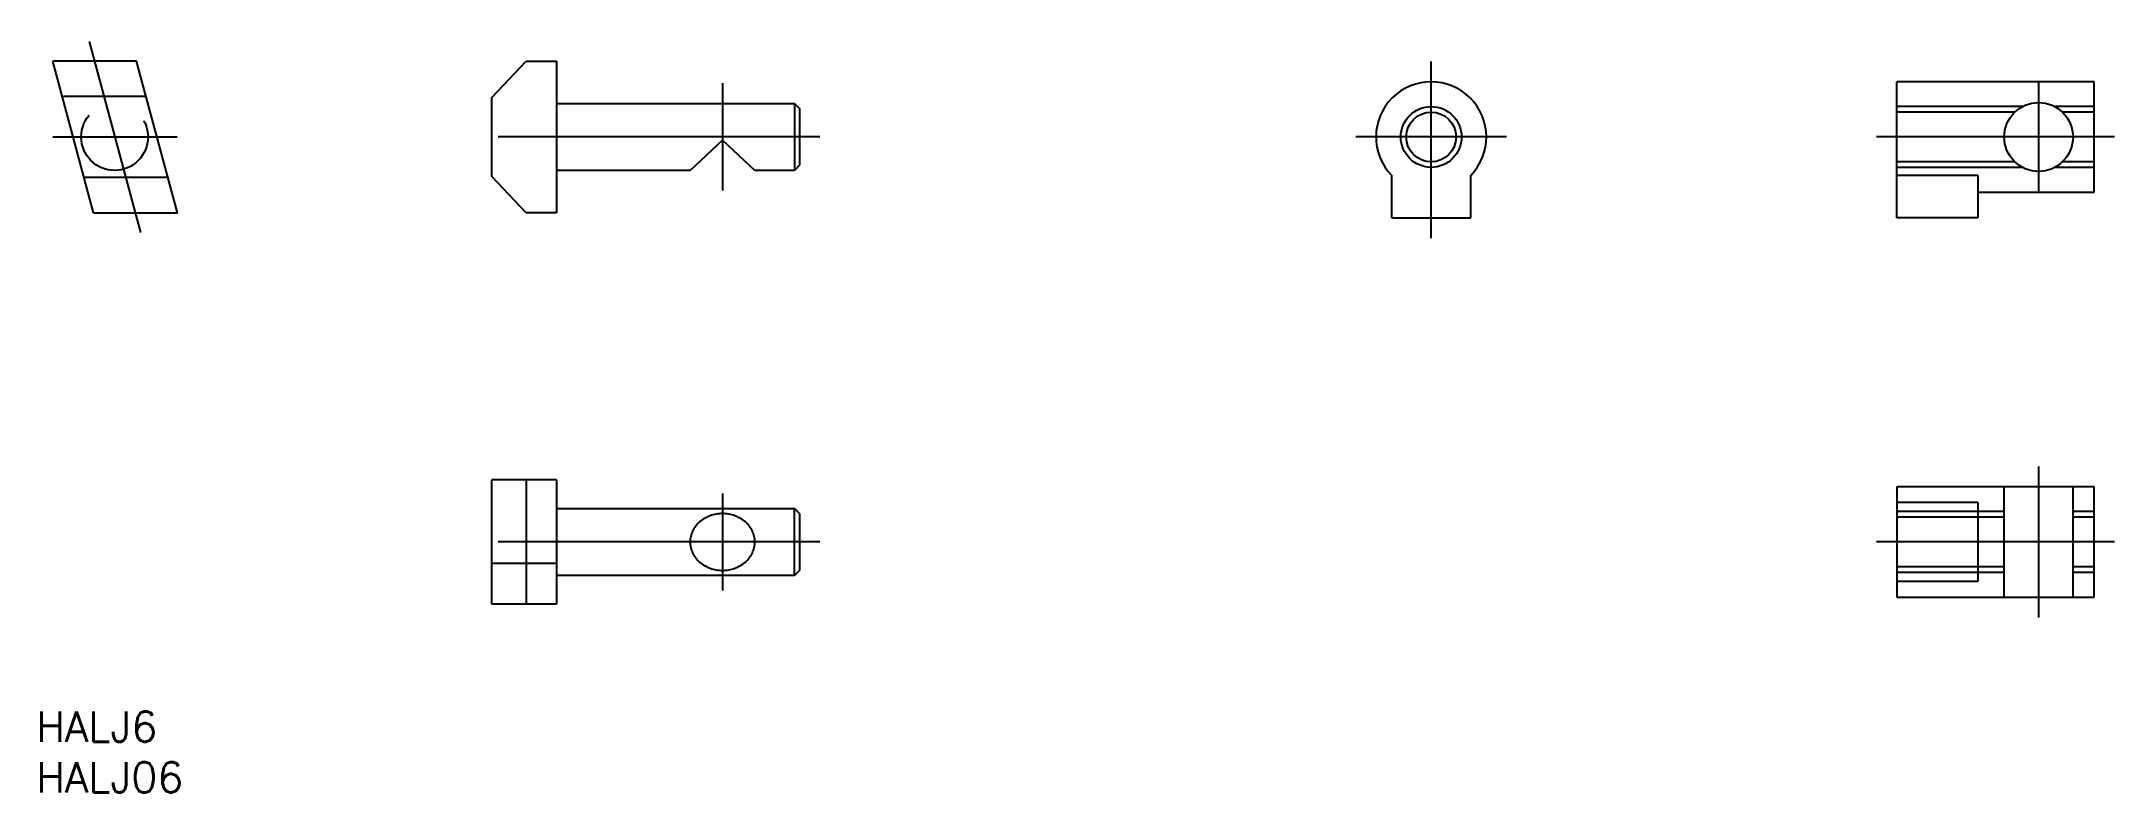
# Model space of a CAD drawing. Extents: x -7 to 198, y -65 to 9.
import ezdxf

# ---------------------------------------------------------------- set-up
doc = ezdxf.new("R2010")
doc.units = 0
doc.linetypes.add('CENTER', pattern=[50.8, 31.75, -6.35, 6.35, -6.35])
doc.linetypes.add('DASHED', pattern=[19.05, 12.7, -6.35])
doc.layers.get('0').update_dxf_attribs({"linetype": 'CONTINUOUS'})
doc.layers.add('CENTER', color=1, linetype='CENTER')
doc.styles.get("Standard").update_dxf_attribs({"font": 'txt.shx', "height": 3, "bigfont": 'bigfont.shx'})

msp = doc.modelspace()

# ---------------------------------------------------------------- linework, layer by layer
at = {"color": 7, "linetype": 'CONTINUOUS'}
for p, q in [((2.13, 7.5), (-6.15, 7.5)), ((-2.13, -7.5), (-6.15, 7.5)), ((6.15, -7.5), (2.13, 7.5)), ((37.2, 3.9), (40.6, 7.5)), ((40.6, 7.5), (43.6, 7.5)), ((43.6, 7.5), (43.6, -7.5)), ((195.5, 5.45), (176, 5.45)), ((176, -8), (176, 5.45)), ((195.5, -5.45), (195.5, 5.45)), ((2.98, 4), (-5.09, 4)), ((37.2, -3.9), (37.2, 3.9)), ((43.6, 3.3), (67.1, 3.3)), ((67.1, 3.3), (67.1, -3.3)), ((67.1, 3.3), (67.6, 2.8)), ((67.6, 2.8), (67.6, -2.8)), ((60, -0.3), (56.8, -3.3)), ((63.2, -3.3), (60, -0.3)), ((5.09, -4), (-2.98, -4)), ((40.6, -7.5), (37.2, -3.9)), ((56.8, -3.3), (43.6, -3.3)), ((67.1, -3.3), (63.2, -3.3)), ((67.6, -2.8), (67.1, -3.3)), ((126.1, -8), (126.1, -3.81)), ((133.9, -8), (133.9, -3.81)), ((184, -3.81), (176, -3.81)), ((184, -3.81), (184, -8)), ((184, -5.45), (195.5, -5.45)), ((-2.13, -7.5), (6.15, -7.5)), ((43.6, -7.5), (40.6, -7.5)), ((126.1, -8), (133.9, -8)), ((184, -8), (176, -8)), ((37.2, -46.15), (37.2, -33.85)), ((43.6, -33.85), (37.2, -33.85)), ((40.6, -33.85), (40.6, -46.15)), ((43.6, -33.85), (43.6, -46.15)), ((195.5, -34.55), (176, -34.55)), ((176, -34.55), (176, -45.45)), ((195.5, -45.45), (195.5, -34.55)), ((43.6, -36.7), (67.1, -36.7)), ((67.1, -43.3), (67.1, -36.7)), ((67.6, -37.2), (67.1, -36.7)), ((184, -36.1), (176, -36.1)), ((184, -36.1), (184, -43.9)), ((60, -37.2), (60, -42.8)), ((67.6, -37.2), (67.6, -42.8)), ((43.6, -42.13), (37.2, -42.13)), ((67.1, -43.3), (67.6, -42.8)), ((67.1, -43.3), (43.6, -43.3)), ((184, -43.9), (176, -43.9)), ((43.6, -46.15), (37.2, -46.15)), ((176, -45.45), (195.5, -45.45))]:
    msp.add_line(p, q, dxfattribs=at)
at = {"color": 3, "linetype": 'DASHED'}
for p, q in [((188.4, 3), (176, 3)), ((187.65, 2.46), (176, 2.46)), ((195.5, 3), (191.6, 3)), ((195.5, 2.46), (192.35, 2.46)), ((187.65, -2.46), (176, -2.46)), ((188.4, -3), (176, -3)), ((195.5, -3), (191.6, -3)), ((195.5, -2.46), (192.35, -2.46)), ((186.6, -45.45), (186.6, -34.55)), ((193.4, -45.45), (193.4, -34.55)), ((186.6, -37), (176, -37)), ((186.6, -37.54), (176, -37.54)), ((195.5, -37), (193.4, -37)), ((195.5, -37.54), (193.4, -37.54)), ((186.6, -42.46), (176, -42.46)), ((186.6, -43), (176, -43)), ((195.5, -42.46), (193.4, -42.46)), ((195.5, -43), (193.4, -43))]:
    msp.add_line(p, q, dxfattribs=at)
at = {"color": 7, "linetype": 'CONTINUOUS'}
msp.add_polyline3d([(63.2, -40, 0), (63.2, -39.86, 0), (63.18, -39.73, 0), (63.17, -39.59, 0), (63.14, -39.45, 0), (63.1, -39.32, 0), (63.06, -39.19, 0), (63.01, -39.06, 0), (62.96, -38.93, 0), (62.89, -38.8, 0), (62.82, -38.68, 0), (62.74, -38.56, 0), (62.66, -38.44, 0), (62.57, -38.33, 0), (62.47, -38.22, 0), (62.37, -38.12, 0), (62.26, -38.02, 0), (62.15, -37.93, 0), (62.03, -37.84, 0), (61.91, -37.75, 0), (61.78, -37.67, 0), (61.65, -37.6, 0), (61.51, -37.53, 0), (61.37, -37.47, 0), (61.22, -37.41, 0), (61.08, -37.36, 0), (60.93, -37.32, 0), (60.78, -37.28, 0), (60.62, -37.25, 0), (60.47, -37.23, 0), (60.31, -37.21, 0), (60.16, -37.2, 0), (60, -37.2, 0), (59.84, -37.2, 0), (59.69, -37.21, 0), (59.53, -37.23, 0), (59.38, -37.25, 0), (59.22, -37.28, 0), (59.07, -37.32, 0), (58.92, -37.36, 0), (58.78, -37.41, 0), (58.63, -37.47, 0), (58.49, -37.53, 0), (58.35, -37.6, 0), (58.22, -37.67, 0), (58.09, -37.75, 0), (57.97, -37.84, 0), (57.85, -37.93, 0), (57.74, -38.02, 0), (57.63, -38.12, 0), (57.53, -38.22, 0), (57.43, -38.33, 0), (57.34, -38.44, 0), (57.26, -38.56, 0), (57.18, -38.68, 0), (57.11, -38.8, 0), (57.04, -38.93, 0), (56.99, -39.06, 0), (56.94, -39.19, 0), (56.9, -39.32, 0), (56.86, -39.45, 0), (56.83, -39.59, 0), (56.82, -39.73, 0), (56.8, -39.86, 0), (56.8, -40, 0), (56.8, -40.14, 0), (56.82, -40.27, 0), (56.83, -40.41, 0), (56.86, -40.55, 0), (56.9, -40.68, 0), (56.94, -40.81, 0), (56.99, -40.94, 0), (57.04, -41.07, 0), (57.11, -41.2, 0), (57.18, -41.32, 0), (57.26, -41.44, 0), (57.34, -41.56, 0), (57.43, -41.67, 0), (57.53, -41.78, 0), (57.63, -41.88, 0), (57.74, -41.98, 0), (57.85, -42.07, 0), (57.97, -42.16, 0), (58.09, -42.25, 0), (58.22, -42.33, 0), (58.35, -42.4, 0), (58.49, -42.47, 0), (58.63, -42.53, 0), (58.78, -42.59, 0), (58.92, -42.64, 0), (59.07, -42.68, 0), (59.22, -42.72, 0), (59.38, -42.75, 0), (59.53, -42.77, 0), (59.69, -42.79, 0), (59.84, -42.8, 0), (60, -42.8, 0), (60.16, -42.8, 0), (60.31, -42.79, 0), (60.47, -42.77, 0), (60.62, -42.75, 0), (60.78, -42.72, 0), (60.93, -42.68, 0), (61.08, -42.64, 0), (61.22, -42.59, 0), (61.37, -42.53, 0), (61.51, -42.47, 0), (61.65, -42.4, 0), (61.78, -42.33, 0), (61.91, -42.25, 0), (62.03, -42.16, 0), (62.15, -42.07, 0), (62.26, -41.98, 0), (62.37, -41.88, 0), (62.47, -41.78, 0), (62.57, -41.67, 0), (62.66, -41.56, 0), (62.74, -41.44, 0), (62.82, -41.32, 0), (62.89, -41.2, 0), (62.96, -41.07, 0), (63.01, -40.94, 0), (63.06, -40.81, 0), (63.1, -40.68, 0), (63.14, -40.55, 0), (63.17, -40.41, 0), (63.18, -40.27, 0), (63.2, -40.14, 0), (63.2, -40, 0)], dxfattribs=at)
at = {"color": 3, "linetype": 'DASHED'}
msp.add_circle((-0.05, 0), 3.3, dxfattribs=at)
at = {"color": 3, "linetype": 'CONTINUOUS'}
msp.add_circle((130, 0), 3, dxfattribs=at)
at = {"color": 7, "linetype": 'CONTINUOUS'}
for centre, radius in [((130, 0), 2.46), ((190, 0), 3.4)]:
    msp.add_circle(centre, radius, dxfattribs=at)
msp.add_arc((130, 0), 5.45, 315.6921, 224.3079, dxfattribs=at)
at = {"layer": 'CENTER', "color": 1, "linetype": 'CENTER'}
for p, q in [((2.53, -9.43), (-2.53, 9.43)), ((130, -10), (130, 7.45)), ((60, 5.3), (60, -5.3)), ((190, 5.4), (190, -5.4)), ((-6.14, 0), (6.14, 0)), ((69.6, 0), (35.2, 0)), ((137.45, 0), (122.55, 0)), ((197.5, 0), (174, 0)), ((190, -32.55), (190, -47.45)), ((60, -35.2), (60, -44.8)), ((69.6, -40), (35.2, -40)), ((197.5, -40), (174, -40))]:
    msp.add_line(p, q, dxfattribs=at)

# ---------------------------------------------------------------- texts
at = {"color": 7, "linetype": 'CONTINUOUS'}
for s, p in [('HALJ6', (-7.79, -59.74)), ('HALJ06', (-7.79, -64.74))]:
    msp.add_text(s, height=3, dxfattribs=at).set_placement(p)

doc.saveas('drawing.dxf')
